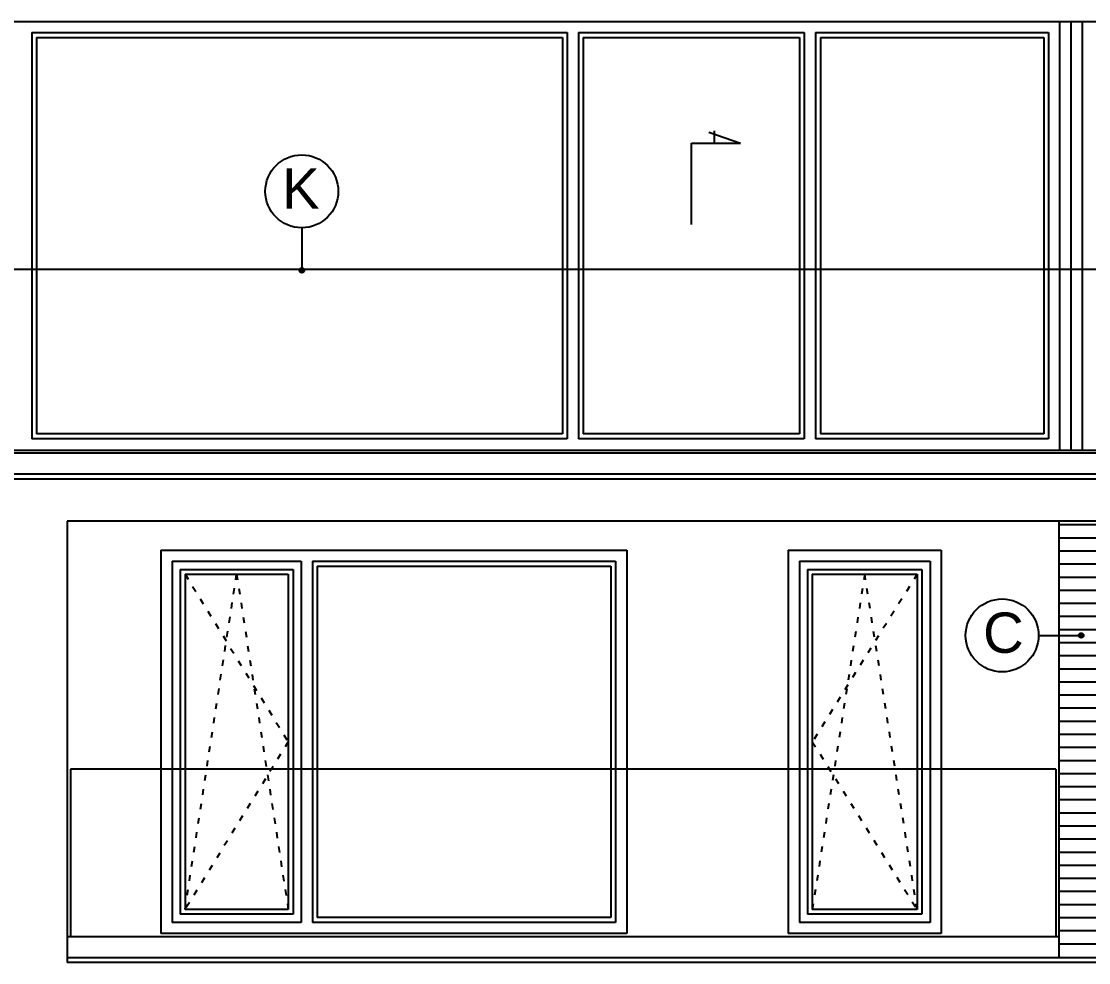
# Model space of a CAD drawing. Extents: x 3792242 to 5145247, y -1546315 to -1031918.
# Drawn here: x 4269123 to 4275741, y -1500186 to -1494346 of the extents above; entities that cross this region are included whole.
import ezdxf

# ---------------------------------------------------------------- set-up
doc = ezdxf.new("R2010")
doc.units = 0
doc.header["$MEASUREMENT"] = 0
doc.linetypes.add('ACAD_ISO03W100', pattern=[30, 12, -18])
for name, color, linetype in [('DVERE', 45, 'CONTINUOUS'), ('OKNÁ', 143, 'CONTINUOUS'), ('TENKÁ', 7, 'CONTINUOUS'), ('ZARIADENIE1', 145, 'CONTINUOUS')]:
    doc.layers.add(name, color=color, linetype=linetype)
doc.styles.add('ARIAL', font='arial.ttf')

msp = doc.modelspace()

# ---------------------------------------------------------------- hatches: boundary and pattern name
at = {"layer": 'DVERE'}
h = msp.add_hatch(dxfattribs=at)
h.set_pattern_fill('ANSI31', color=256, scale=650, angle=135)
h.set_pattern_definition([(180, (-745631.286, 35638.13), (-1e-14, -81.25), [])])
h.paths.add_polyline_path([(4275557.714, -1500100.371), (4275917.714, -1500100.371), (4275917.714, -1497445.641), (4275557.714, -1497445.641)])
at = {"layer": 'TENKÁ', "ltscale": 0.25}
h = msp.add_hatch(color=256, dxfattribs=at)
h.dxf.hatch_style = 1
h.paths.add_polyline_path([(4270846.864, -1495890.641, 1), (4270876.864, -1495890.641, 1)])
h = msp.add_hatch(color=256, dxfattribs=at)
h.dxf.hatch_style = 1
h.paths.add_polyline_path([(4275695.117, -1498170.521, 1), (4275695.117, -1498140.521, 1)])

# ---------------------------------------------------------------- linework, layer by layer
at = {"layer": 'DVERE'}
msp.add_line((4275557.714, -1500155.641), (4275557.714, -1497445.641), dxfattribs=at)
at = {"layer": 'OKNÁ'}
for p, q in [((4269217.714, -1494445.641), (4269217.714, -1496905.641)), ((4269217.714, -1494445.641), (4272477.714, -1494445.641)), ((4272477.714, -1494445.641), (4272477.714, -1496905.641)), ((4272607.714, -1494445.641), (4272607.714, -1496905.641)), ((4272607.714, -1494445.641), (4273947.714, -1494445.641)), ((4273947.714, -1494445.641), (4273947.714, -1496905.641)), ((4274077.714, -1494445.641), (4274077.714, -1496905.641)), ((4274077.714, -1494445.641), (4275462.714, -1494445.641)), ((4275462.714, -1494445.641), (4275462.714, -1496905.641)), ((4272477.714, -1496905.641), (4269217.714, -1496905.641)), ((4273947.714, -1496905.641), (4272607.714, -1496905.641)), ((4275462.714, -1496905.641), (4274077.714, -1496905.641)), ((4270957.714, -1497725.641), (4272777.714, -1497725.641)), ((4270957.714, -1497725.641), (4270957.714, -1499905.641)), ((4272777.714, -1497725.641), (4272777.714, -1499905.641)), ((4270137.714, -1497775.641), (4270137.714, -1499855.641)), ((4270137.714, -1497775.641), (4270777.714, -1497775.641)), ((4270777.714, -1497775.641), (4270777.714, -1499855.641)), ((4274027.714, -1497775.641), (4274027.714, -1499855.641)), ((4274027.714, -1497775.641), (4274677.714, -1497775.641)), ((4274677.714, -1497775.641), (4274677.714, -1499855.641)), ((4270777.714, -1499855.641), (4270137.714, -1499855.641)), ((4274677.714, -1499855.641), (4274027.714, -1499855.641)), ((4272777.714, -1499905.641), (4270957.714, -1499905.641))]:
    msp.add_line(p, q, dxfattribs=at)
at = {"layer": 'OKNÁ', "ltscale": 0.25}
for p, q in [((4273419.214, -1495023.97), (4273419.214, -1495100.47)), ((4273419.214, -1495023.97), (4273419.214, -1495100.47)), ((4273386.214, -1495033.47), (4273581.714, -1495100.47)), ((4273386.214, -1495033.47), (4273581.714, -1495100.47)), ((4273277.714, -1495606.47), (4273277.714, -1495100.47)), ((4273277.714, -1495100.47), (4273581.714, -1495100.47)), ((4273277.714, -1495606.47), (4273277.714, -1495100.47)), ((4273277.714, -1495100.47), (4273581.714, -1495100.47))]:
    msp.add_line(p, q, dxfattribs=at)
at = {"layer": 'OKNÁ', "linetype": 'ACAD_ISO03W100', "ltscale": 3}
for p, q in [((4270137.714, -1497775.641), (4270777.714, -1498815.641)), ((4270137.714, -1499855.641), (4270457.714, -1497775.641)), ((4270457.714, -1497775.641), (4270777.714, -1499855.641)), ((4274677.714, -1497775.641), (4274027.714, -1498815.641)), ((4274352.714, -1497775.641), (4274027.714, -1499855.641)), ((4274677.714, -1499855.641), (4274352.714, -1497775.641)), ((4270777.714, -1498815.641), (4270137.714, -1499855.641)), ((4274027.714, -1498815.641), (4274677.714, -1499855.641))]:
    msp.add_line(p, q, dxfattribs=at)
at = {"layer": 'TENKÁ'}
for p, q in [((4263477.714, -1494345.641), (4308877.714, -1494345.641)), ((4269187.714, -1494415.641), (4269187.714, -1496935.641)), ((4269187.714, -1494415.641), (4272507.714, -1494415.641)), ((4272507.714, -1494415.641), (4272507.714, -1496935.641)), ((4272577.714, -1494415.641), (4272577.714, -1496935.641)), ((4272577.714, -1494415.641), (4273977.714, -1494415.641)), ((4273977.714, -1494415.641), (4273977.714, -1496935.641)), ((4274047.714, -1494415.641), (4274047.714, -1496935.641)), ((4274047.714, -1494415.641), (4275492.714, -1494415.641)), ((4275492.714, -1494415.641), (4275492.714, -1496935.641)), ((4272507.714, -1496935.641), (4269187.714, -1496935.641)), ((4273977.714, -1496935.641), (4272577.714, -1496935.641)), ((4275492.714, -1496935.641), (4274047.714, -1496935.641)), ((4263727.714, -1497005.641), (4282227.714, -1497005.641)), ((4308877.714, -1497155.641), (4260697.714, -1497155.641)), ((4308877.714, -1497185.641), (4260697.714, -1497185.641)), ((4281727.714, -1497445.641), (4269407.714, -1497445.641)), ((4269407.714, -1497445.641), (4269407.714, -1500185.641)), ((4269987.714, -1497625.641), (4269987.714, -1500005.641)), ((4269987.714, -1497625.641), (4272877.714, -1497625.641)), ((4272877.714, -1497625.641), (4272877.714, -1500005.641)), ((4273877.714, -1497625.641), (4273877.714, -1500005.641)), ((4273877.714, -1497625.641), (4274827.714, -1497625.641)), ((4274827.714, -1497625.641), (4274827.714, -1500005.641)), ((4270057.714, -1497695.641), (4270857.714, -1497695.641)), ((4270057.714, -1497695.641), (4270057.714, -1499935.641)), ((4270107.714, -1497745.641), (4270807.714, -1497745.641)), ((4270107.714, -1497745.641), (4270107.714, -1499885.641)), ((4270807.714, -1497745.641), (4270807.714, -1499885.641)), ((4270857.714, -1497695.641), (4270857.714, -1499935.641)), ((4270927.714, -1497695.641), (4272807.714, -1497695.641)), ((4270927.714, -1497695.641), (4270927.714, -1499935.641)), ((4272807.714, -1497695.641), (4272807.714, -1499935.641)), ((4273947.714, -1497695.641), (4274757.714, -1497695.641)), ((4273947.714, -1497695.641), (4273947.714, -1499935.641)), ((4273997.714, -1497745.641), (4274707.714, -1497745.641)), ((4273997.714, -1497745.641), (4273997.714, -1499885.641)), ((4274707.714, -1497745.641), (4274707.714, -1499885.641)), ((4274757.714, -1497695.641), (4274757.714, -1499935.641)), ((4270807.714, -1499885.641), (4270107.714, -1499885.641)), ((4274707.714, -1499885.641), (4273997.714, -1499885.641)), ((4270857.714, -1499935.641), (4270057.714, -1499935.641)), ((4272807.714, -1499935.641), (4270927.714, -1499935.641)), ((4274757.714, -1499935.641), (4273947.714, -1499935.641)), ((4272877.714, -1500005.641), (4269987.714, -1500005.641)), ((4274827.714, -1500005.641), (4273877.714, -1500005.641)), ((4281727.714, -1500155.641), (4269407.714, -1500155.641)), ((4281727.714, -1500185.641), (4269407.714, -1500185.641))]:
    msp.add_line(p, q, dxfattribs=at)
at = {"layer": 'TENKÁ', "color": 9}
for p, q in [((4275562.714, -1497005.641), (4275562.714, -1494345.641)), ((4275632.714, -1497005.641), (4275632.714, -1494345.641)), ((4275702.714, -1497005.641), (4275702.714, -1494345.641))]:
    msp.add_line(p, q, dxfattribs=at)
at = {"layer": 'TENKÁ', "ltscale": 0.25}
for p, q in [((4270861.864, -1495626.582), (4270861.864, -1495890.641)), ((4275431.057, -1498155.521), (4275695.117, -1498155.521))]:
    msp.add_line(p, q, dxfattribs=at)
at = {"layer": 'TENKÁ', "color": 8}
for p, q in [((4308877.714, -1497025.641), (4260797.714, -1497025.641)), ((4275557.714, -1500025.641), (4269407.714, -1500025.641))]:
    msp.add_line(p, q, dxfattribs=at)
at = {"layer": 'TENKÁ', "ltscale": 0.25}
for centre, radius in [((4270861.864, -1495400.41), 226.172), ((4270861.864, -1495890.641), 15), ((4275204.886, -1498155.521), 226.172), ((4275695.117, -1498155.521), 15)]:
    msp.add_circle(centre, radius, dxfattribs=at)
at = {"layer": 'ZARIADENIE1'}
for p, q in [((4289132.714, -1495885.641), (4260810.714, -1495885.641)), ((4275537.714, -1498985.641), (4269427.714, -1498985.641)), ((4269427.714, -1498985.641), (4269427.714, -1500025.641)), ((4275537.714, -1498985.641), (4275537.714, -1500025.641)), ((4275537.714, -1498985.641), (4275537.714, -1500025.641))]:
    msp.add_line(p, q, dxfattribs=at)

# ---------------------------------------------------------------- texts
at = {"layer": 'TENKÁ', "lineweight": 40, "ltscale": 0.25, "style": 'ARIAL'}
for s, p in [('K', (4270739.678, -1495508.301)), ('C', (4275086.699, -1498263.412))]:
    msp.add_text(s, height=250, dxfattribs=at).set_placement(p)

doc.saveas('drawing.dxf')
